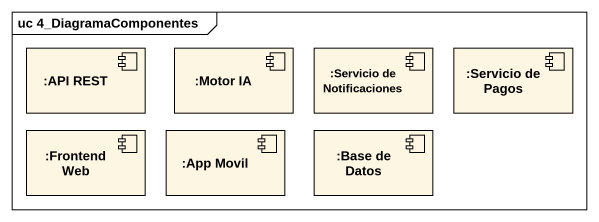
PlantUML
@startuml
mainframe uc 4_DiagramaComponentes
component ":API REST" as API_REST
component ":Motor IA" as Motor_IA
component ":Servicio de Notificaciones" as Servicio_de_Notificaciones
component ":Servicio de Pagos" as Servicio_de_Pagos
component ":Frontend Web" as Frontend_Web
component ":App Movil" as App_Movil
component ":Base de Datos" as Base_de_Datos
@enduml
